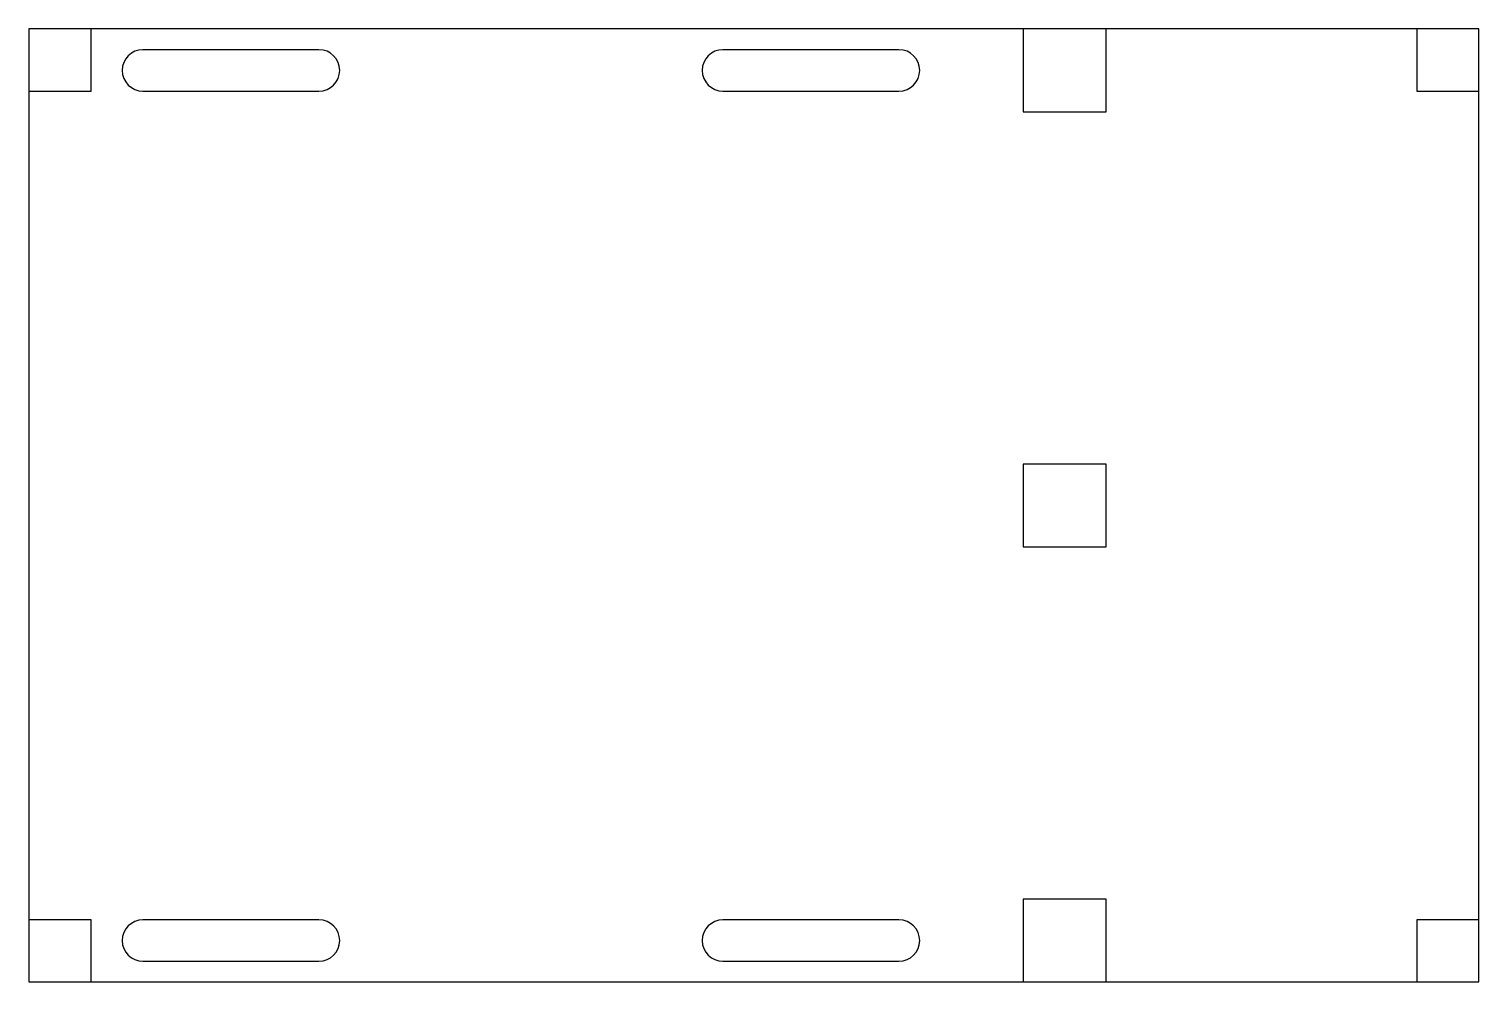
# Model space of a CAD drawing. Header units: inches. Extents: x 3.8 to 21.3, y 3.4 to 14.9.
import ezdxf

# ---------------------------------------------------------------- set-up
doc = ezdxf.new("R2010")
doc.units = ezdxf.units.IN
doc.header["$MEASUREMENT"] = 0

msp = doc.modelspace()

# ---------------------------------------------------------------- linework, layer by layer
msp.add_line((3.763, 14.44), (3.763, 3.94))
for points in [[(3.763, 3.44), (21.263, 3.44), (21.263, 14.94), (3.763, 14.94)], [(3.763, 14.19), (4.513, 14.19), (4.513, 14.94), (3.763, 14.94)], [(15.763, 13.94), (16.763, 13.94), (16.763, 14.94), (15.763, 14.94)], [(20.513, 14.19), (21.263, 14.19), (21.263, 14.94), (20.513, 14.94)], [(15.763, 8.69), (16.763, 8.69), (16.763, 9.69), (15.763, 9.69)], [(15.763, 3.44), (16.763, 3.44), (16.763, 4.44), (15.763, 4.44)], [(3.763, 3.44), (4.513, 3.44), (4.513, 4.19), (3.763, 4.19)], [(20.513, 3.44), (21.263, 3.44), (21.263, 4.19), (20.513, 4.19)]]:
    msp.add_lwpolyline(points, close=True)
for points in [[(7.263, 14.69), (5.138, 14.69, 1), (5.138, 14.19), (7.263, 14.19, 1)], [(14.263, 14.69), (12.138, 14.69, 1), (12.138, 14.19), (14.263, 14.19, 1)], [(7.263, 4.19), (5.138, 4.19, 1), (5.138, 3.69), (7.263, 3.69, 1)], [(14.263, 4.19), (12.138, 4.19, 1), (12.138, 3.69), (14.263, 3.69, 1)]]:
    msp.add_lwpolyline(points, format="xyb", close=True)

doc.saveas('drawing.dxf')
